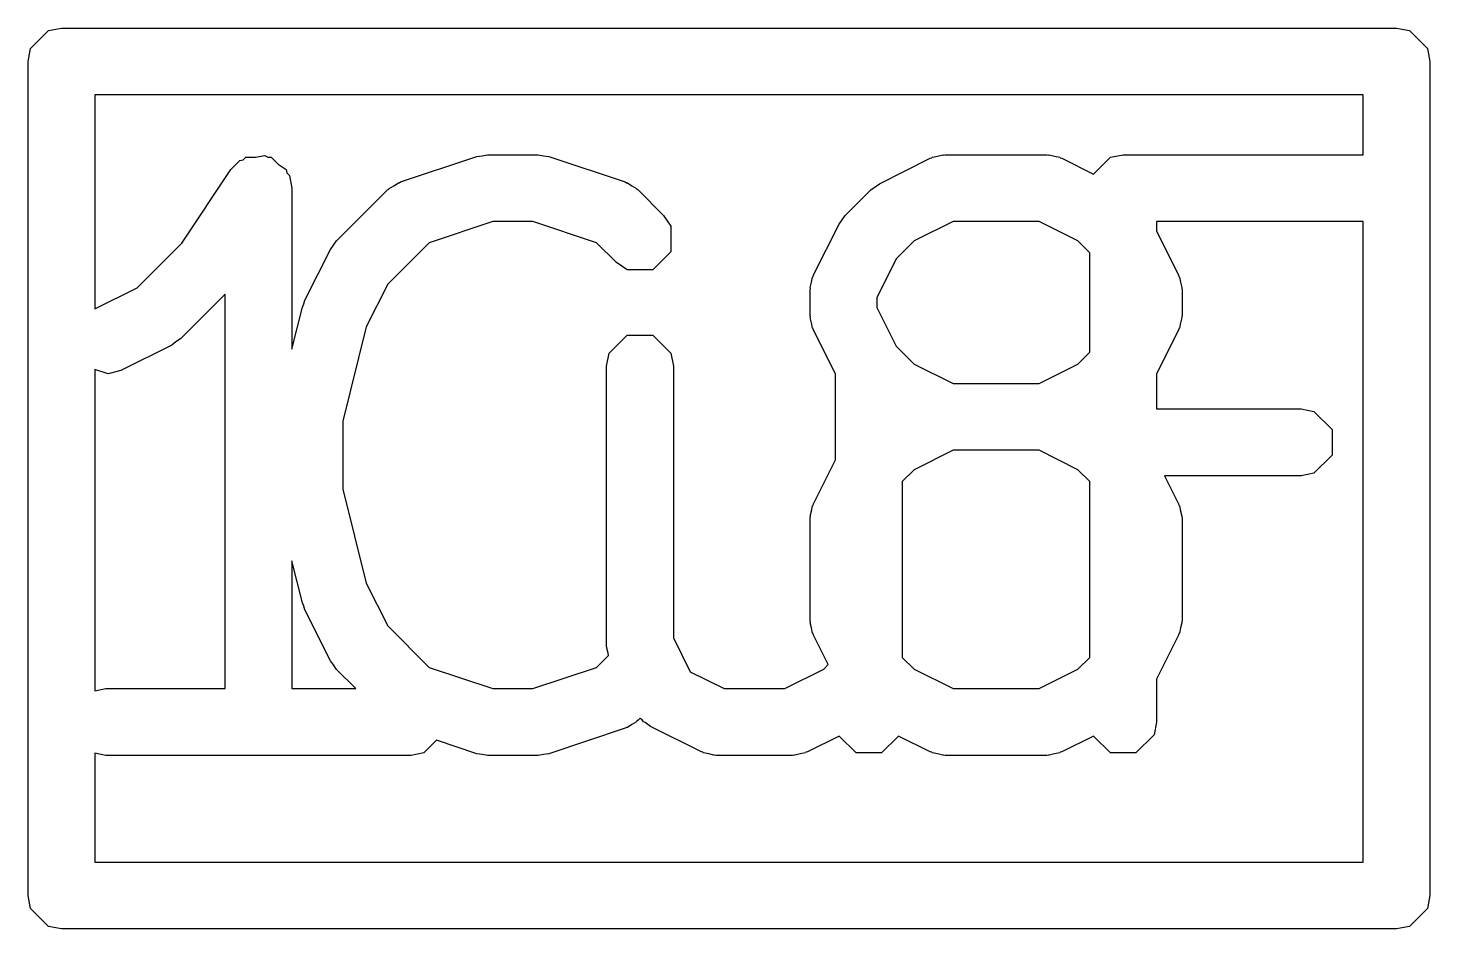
# Model space of a CAD drawing. Header units: inches. Extents: x -1.73 to 1.98, y -0.03 to 4.65.
# Drawn here: x 1.25 to 1.3327, y 3.519 to 3.5721 of the extents above; entities that cross this region are included whole.
import ezdxf

# ---------------------------------------------------------------- set-up
doc = ezdxf.new("R2010")
doc.units = ezdxf.units.IN
doc.header["$MEASUREMENT"] = 0
doc.layers.add('BLACK', color=250, linetype='CONTINUOUS')

msp = doc.modelspace()

# ---------------------------------------------------------------- linework, layer by layer
at = {"layer": 'BLACK', "linetype": 'CONTINUOUS'}
for p, q in [((1.25015, 3.57093), (1.251215, 3.571996)), ((1.251215, 3.571996), (1.251969, 3.572146)), ((1.251969, 3.572146), (1.330709, 3.572146)), ((1.330709, 3.572146), (1.331462, 3.571996)), ((1.331462, 3.571996), (1.332527, 3.57093)), ((1.25, 3.570177), (1.25015, 3.57093)), ((1.332527, 3.57093), (1.332677, 3.570177)), ((1.25, 3.520965), (1.25, 3.570177)), ((1.332677, 3.570177), (1.332677, 3.520965)), ((1.253937, 3.568209), (1.253937, 3.555575)), ((1.32874, 3.568209), (1.253937, 3.568209)), ((1.32874, 3.564669), (1.32874, 3.568209)), ((1.261954, 3.563793), (1.262497, 3.564337)), ((1.262497, 3.564337), (1.262695, 3.564376)), ((1.262695, 3.564376), (1.262839, 3.56452)), ((1.262839, 3.56452), (1.263412, 3.56452)), ((1.263412, 3.56452), (1.263974, 3.564632)), ((1.263974, 3.564632), (1.264143, 3.56452)), ((1.264143, 3.56452), (1.264345, 3.56452)), ((1.264345, 3.56452), (1.264751, 3.564114)), ((1.271968, 3.563069), (1.276468, 3.564568)), ((1.276468, 3.564568), (1.276781, 3.564608)), ((1.276781, 3.564608), (1.27709, 3.564669)), ((1.27709, 3.564669), (1.28009, 3.564669)), ((1.28009, 3.564669), (1.2804, 3.564608)), ((1.2804, 3.564608), (1.280712, 3.564568)), ((1.280712, 3.564568), (1.285212, 3.563069)), ((1.300207, 3.562962), (1.303207, 3.564462)), ((1.303207, 3.564462), (1.303302, 3.564488)), ((1.303302, 3.564488), (1.303334, 3.56452)), ((1.303334, 3.56452), (1.303643, 3.564581)), ((1.303643, 3.564581), (1.303947, 3.564665)), ((1.303947, 3.564665), (1.30399, 3.56465)), ((1.30399, 3.56465), (1.304087, 3.564669)), ((1.304087, 3.564669), (1.310086, 3.564669)), ((1.310086, 3.564669), (1.310183, 3.56465)), ((1.310183, 3.56465), (1.310226, 3.564665)), ((1.310226, 3.564665), (1.31053, 3.564581)), ((1.31053, 3.564581), (1.31084, 3.56452)), ((1.31084, 3.56452), (1.310871, 3.564488)), ((1.310871, 3.564488), (1.310967, 3.564462)), ((1.310967, 3.564462), (1.312838, 3.563526)), ((1.312838, 3.563526), (1.313832, 3.56452)), ((1.313832, 3.56452), (1.314586, 3.564669)), ((1.314586, 3.564669), (1.32874, 3.564669)), ((1.259063, 3.559456), (1.261954, 3.563793)), ((1.264751, 3.564114), (1.265228, 3.563796)), ((1.265228, 3.563796), (1.265267, 3.563598)), ((1.265267, 3.563598), (1.265411, 3.563454)), ((1.265411, 3.563454), (1.265561, 3.562701)), ((1.265561, 3.562701), (1.265561, 3.553195)), ((1.268199, 3.559594), (1.271199, 3.562593)), ((1.271199, 3.562593), (1.271281, 3.562648)), ((1.271281, 3.562648), (1.271301, 3.562688)), ((1.271301, 3.562688), (1.271575, 3.562845)), ((1.271575, 3.562845), (1.271838, 3.56302)), ((1.271838, 3.56302), (1.271883, 3.56302)), ((1.271883, 3.56302), (1.271968, 3.563069)), ((1.285212, 3.563069), (1.285298, 3.56302)), ((1.285298, 3.56302), (1.285343, 3.56302)), ((1.285343, 3.56302), (1.285605, 3.562845)), ((1.285605, 3.562845), (1.285879, 3.562688)), ((1.285879, 3.562688), (1.285899, 3.562648)), ((1.285899, 3.562648), (1.285981, 3.562593)), ((1.285981, 3.562593), (1.287481, 3.561093)), ((1.298196, 3.561093), (1.299695, 3.562593)), ((1.299695, 3.562593), (1.299958, 3.562769)), ((1.299958, 3.562769), (1.300207, 3.562962)), ((1.287481, 3.561093), (1.287908, 3.560455)), ((1.29802, 3.560831), (1.298196, 3.561093)), ((1.27741, 3.560732), (1.273654, 3.559481)), ((1.279771, 3.560732), (1.27741, 3.560732)), ((1.283526, 3.559481), (1.279771, 3.560732)), ((1.287908, 3.560455), (1.287908, 3.558948)), ((1.296327, 3.557582), (1.297827, 3.560582)), ((1.297827, 3.560582), (1.29802, 3.560831)), ((1.304552, 3.560732), (1.302253, 3.559583)), ((1.309622, 3.560732), (1.304552, 3.560732)), ((1.31192, 3.559583), (1.309622, 3.560732)), ((1.316554, 3.560732), (1.316554, 3.560166)), ((1.32874, 3.560732), (1.316554, 3.560732)), ((1.316554, 3.560166), (1.317846, 3.557582)), ((1.32874, 3.522933), (1.32874, 3.560732)), ((1.256427, 3.55682), (1.259063, 3.559456)), ((1.267831, 3.559082), (1.268024, 3.559331)), ((1.268024, 3.559331), (1.268199, 3.559594)), ((1.273654, 3.559481), (1.271209, 3.557036)), ((1.284697, 3.558309), (1.283526, 3.559481)), ((1.302253, 3.559583), (1.301205, 3.558535)), ((1.312617, 3.558886), (1.31192, 3.559583)), ((1.266331, 3.556082), (1.267831, 3.559082)), ((1.287908, 3.558948), (1.286843, 3.557883)), ((1.301205, 3.558535), (1.300056, 3.556237)), ((1.312617, 3.553018), (1.312617, 3.558886)), ((1.285336, 3.557883), (1.284697, 3.558309)), ((1.286843, 3.557883), (1.285336, 3.557883)), ((1.253937, 3.555575), (1.256427, 3.55682)), ((1.271209, 3.557036), (1.269949, 3.554515)), ((1.296119, 3.556702), (1.296138, 3.556798)), ((1.296124, 3.556841), (1.296207, 3.557146)), ((1.296138, 3.556798), (1.296124, 3.556841)), ((1.296207, 3.557146), (1.296269, 3.557455)), ((1.296269, 3.557455), (1.296301, 3.557487)), ((1.296301, 3.557487), (1.296327, 3.557582)), ((1.317846, 3.557582), (1.317872, 3.557487)), ((1.317872, 3.557487), (1.317904, 3.557455)), ((1.317904, 3.557455), (1.317966, 3.557146)), ((1.317966, 3.557146), (1.318049, 3.556841)), ((1.318049, 3.556841), (1.318035, 3.556798)), ((1.318035, 3.556798), (1.318054, 3.556702)), ((1.261624, 3.556449), (1.258985, 3.55381)), ((1.261624, 3.533173), (1.261624, 3.556449)), ((1.266274, 3.555874), (1.266331, 3.556082)), ((1.296119, 3.555202), (1.296119, 3.556702)), ((1.300056, 3.556237), (1.300056, 3.555667)), ((1.318054, 3.556702), (1.318054, 3.555202)), ((1.265561, 3.553195), (1.266182, 3.555679)), ((1.266182, 3.555679), (1.266274, 3.555874)), ((1.296138, 3.555105), (1.296119, 3.555202)), ((1.300056, 3.555667), (1.301205, 3.553368)), ((1.318054, 3.555202), (1.318035, 3.555105)), ((1.269949, 3.554515), (1.26856, 3.54896)), ((1.296124, 3.555062), (1.296138, 3.555105)), ((1.296207, 3.554758), (1.296124, 3.555062)), ((1.296269, 3.554449), (1.296207, 3.554758)), ((1.296301, 3.554417), (1.296269, 3.554449)), ((1.296327, 3.554322), (1.296301, 3.554417)), ((1.297619, 3.551738), (1.296327, 3.554322)), ((1.317846, 3.554322), (1.316554, 3.551738)), ((1.317872, 3.554417), (1.317846, 3.554322)), ((1.317904, 3.554449), (1.317872, 3.554417)), ((1.317966, 3.554758), (1.317904, 3.554449)), ((1.318049, 3.555062), (1.317966, 3.554758)), ((1.318035, 3.555105), (1.318049, 3.555062)), ((1.258722, 3.553635), (1.258473, 3.553441)), ((1.258985, 3.55381), (1.258722, 3.553635)), ((1.284271, 3.552956), (1.285336, 3.554021)), ((1.285336, 3.554021), (1.286843, 3.554021)), ((1.286843, 3.554021), (1.287908, 3.552956)), ((1.258473, 3.553441), (1.255473, 3.551941)), ((1.284121, 3.552202), (1.284271, 3.552956)), ((1.287908, 3.552956), (1.288058, 3.552202)), ((1.301205, 3.553368), (1.302253, 3.55232)), ((1.31192, 3.55232), (1.312617, 3.553018)), ((1.254733, 3.551739), (1.253937, 3.552004)), ((1.253937, 3.552004), (1.253937, 3.533043)), ((1.255473, 3.551941), (1.254733, 3.551739)), ((1.284121, 3.535704), (1.284121, 3.552202)), ((1.288058, 3.552202), (1.288058, 3.536169)), ((1.302253, 3.55232), (1.304552, 3.551171)), ((1.309622, 3.551171), (1.31192, 3.55232)), ((1.297619, 3.546668), (1.297619, 3.551738)), ((1.304552, 3.551171), (1.309622, 3.551171)), ((1.316554, 3.551738), (1.316554, 3.549671)), ((1.316554, 3.549671), (1.325084, 3.549671)), ((1.325084, 3.549671), (1.325838, 3.549522)), ((1.325838, 3.549522), (1.326903, 3.548456)), ((1.26856, 3.54896), (1.26856, 3.544946)), ((1.326903, 3.548456), (1.326903, 3.54695)), ((1.304552, 3.547234), (1.302253, 3.546085)), ((1.309622, 3.547234), (1.304552, 3.547234)), ((1.31192, 3.546085), (1.309622, 3.547234)), ((1.326903, 3.54695), (1.325838, 3.545884)), ((1.296327, 3.544084), (1.297619, 3.546668)), ((1.302253, 3.546085), (1.301556, 3.545388)), ((1.312617, 3.545388), (1.31192, 3.546085)), ((1.301556, 3.545388), (1.301556, 3.53502)), ((1.312617, 3.53502), (1.312617, 3.545388)), ((1.325084, 3.545734), (1.317021, 3.545734)), ((1.317021, 3.545734), (1.317846, 3.544084)), ((1.325838, 3.545884), (1.325084, 3.545734)), ((1.26856, 3.544946), (1.269949, 3.539391)), ((1.296124, 3.543343), (1.296207, 3.543647)), ((1.296207, 3.543647), (1.296269, 3.543957)), ((1.296269, 3.543957), (1.296301, 3.543989)), ((1.296301, 3.543989), (1.296327, 3.544084)), ((1.317846, 3.544084), (1.317872, 3.543989)), ((1.317872, 3.543989), (1.317904, 3.543957)), ((1.317904, 3.543957), (1.317966, 3.543647)), ((1.317966, 3.543647), (1.318049, 3.543343)), ((1.296119, 3.543203), (1.296138, 3.5433)), ((1.296119, 3.537204), (1.296119, 3.543203)), ((1.296138, 3.5433), (1.296124, 3.543343)), ((1.318049, 3.543343), (1.318035, 3.5433)), ((1.318035, 3.5433), (1.318054, 3.543203)), ((1.318054, 3.543203), (1.318054, 3.537204)), ((1.266182, 3.538227), (1.265561, 3.540711)), ((1.265561, 3.540711), (1.265561, 3.533173)), ((1.269949, 3.539391), (1.271209, 3.53687)), ((1.266274, 3.538032), (1.266182, 3.538227)), ((1.266331, 3.537824), (1.266274, 3.538032)), ((1.267831, 3.534824), (1.266331, 3.537824)), ((1.296138, 3.537107), (1.296119, 3.537204)), ((1.296124, 3.537065), (1.296138, 3.537107)), ((1.296207, 3.53676), (1.296124, 3.537065)), ((1.318049, 3.537065), (1.317966, 3.53676)), ((1.318054, 3.537204), (1.318035, 3.537107)), ((1.318035, 3.537107), (1.318049, 3.537065)), ((1.271209, 3.53687), (1.273654, 3.534425)), ((1.288058, 3.536169), (1.289056, 3.534172)), ((1.296269, 3.536451), (1.296207, 3.53676)), ((1.296301, 3.536419), (1.296269, 3.536451)), ((1.296327, 3.536324), (1.296301, 3.536419)), ((1.297192, 3.534593), (1.296327, 3.536324)), ((1.317846, 3.536324), (1.316554, 3.53374)), ((1.317872, 3.536419), (1.317846, 3.536324)), ((1.317904, 3.536451), (1.317872, 3.536419)), ((1.317966, 3.53676), (1.317904, 3.536451)), ((1.28414, 3.535608), (1.284121, 3.535704)), ((1.284126, 3.535565), (1.28414, 3.535608)), ((1.284209, 3.535261), (1.284126, 3.535565)), ((1.268024, 3.534575), (1.267831, 3.534824)), ((1.268199, 3.534312), (1.268024, 3.534575)), ((1.283526, 3.534425), (1.284234, 3.535134)), ((1.284234, 3.535134), (1.284209, 3.535261)), ((1.296922, 3.534323), (1.297192, 3.534593)), ((1.301556, 3.53502), (1.302253, 3.534323)), ((1.31192, 3.534323), (1.312617, 3.53502)), ((1.269338, 3.533173), (1.268199, 3.534312)), ((1.273654, 3.534425), (1.27741, 3.533173)), ((1.279771, 3.533173), (1.283526, 3.534425)), ((1.289056, 3.534172), (1.291053, 3.533173)), ((1.294623, 3.533173), (1.296922, 3.534323)), ((1.302253, 3.534323), (1.304552, 3.533173)), ((1.309622, 3.533173), (1.31192, 3.534323)), ((1.316554, 3.53374), (1.316554, 3.531205)), ((1.253937, 3.533043), (1.254593, 3.533173)), ((1.254593, 3.533173), (1.261624, 3.533173)), ((1.265561, 3.533173), (1.269338, 3.533173)), ((1.27741, 3.533173), (1.279771, 3.533173)), ((1.291053, 3.533173), (1.294623, 3.533173)), ((1.304552, 3.533173), (1.309622, 3.533173)), ((1.285879, 3.531218), (1.285605, 3.531061)), ((1.285899, 3.531258), (1.285879, 3.531218)), ((1.285981, 3.531313), (1.285899, 3.531258)), ((1.286097, 3.531429), (1.285981, 3.531313)), ((1.286102, 3.531415), (1.286097, 3.531429)), ((1.286213, 3.531329), (1.286102, 3.531415)), ((1.286299, 3.531218), (1.286213, 3.531329)), ((1.286399, 3.531184), (1.286299, 3.531218)), ((1.286709, 3.530944), (1.286399, 3.531184)), ((1.316554, 3.531205), (1.316404, 3.530452)), ((1.285212, 3.530837), (1.280712, 3.529337)), ((1.285298, 3.530886), (1.285212, 3.530837)), ((1.285343, 3.530886), (1.285298, 3.530886)), ((1.285605, 3.531061), (1.285343, 3.530886)), ((1.289708, 3.529444), (1.286709, 3.530944)), ((1.29784, 3.53038), (1.295968, 3.529444)), ((1.298834, 3.529386), (1.29784, 3.53038)), ((1.301335, 3.53038), (1.300341, 3.529386)), ((1.303207, 3.529444), (1.301335, 3.53038)), ((1.312838, 3.53038), (1.310967, 3.529444)), ((1.313832, 3.529386), (1.312838, 3.53038)), ((1.316404, 3.530452), (1.315339, 3.529386)), ((1.274089, 3.530131), (1.273344, 3.529386)), ((1.276468, 3.529337), (1.274089, 3.530131)), ((1.254593, 3.529236), (1.253937, 3.529367)), ((1.253937, 3.529367), (1.253937, 3.522933)), ((1.272591, 3.529236), (1.254593, 3.529236)), ((1.273344, 3.529386), (1.272591, 3.529236)), ((1.276781, 3.529298), (1.276468, 3.529337)), ((1.27709, 3.529236), (1.276781, 3.529298)), ((1.28009, 3.529236), (1.27709, 3.529236)), ((1.2804, 3.529298), (1.28009, 3.529236)), ((1.280712, 3.529337), (1.2804, 3.529298)), ((1.289803, 3.529418), (1.289708, 3.529444)), ((1.289835, 3.529386), (1.289803, 3.529418)), ((1.290145, 3.529325), (1.289835, 3.529386)), ((1.290449, 3.529241), (1.290145, 3.529325)), ((1.290492, 3.529256), (1.290449, 3.529241)), ((1.290589, 3.529236), (1.290492, 3.529256)), ((1.295088, 3.529236), (1.290589, 3.529236)), ((1.295185, 3.529256), (1.295088, 3.529236)), ((1.295228, 3.529241), (1.295185, 3.529256)), ((1.295532, 3.529325), (1.295228, 3.529241)), ((1.295841, 3.529386), (1.295532, 3.529325)), ((1.295873, 3.529418), (1.295841, 3.529386)), ((1.295968, 3.529444), (1.295873, 3.529418)), ((1.300341, 3.529386), (1.298834, 3.529386)), ((1.303302, 3.529418), (1.303207, 3.529444)), ((1.303334, 3.529386), (1.303302, 3.529418)), ((1.303643, 3.529325), (1.303334, 3.529386)), ((1.303947, 3.529241), (1.303643, 3.529325)), ((1.30399, 3.529256), (1.303947, 3.529241)), ((1.304087, 3.529236), (1.30399, 3.529256)), ((1.310086, 3.529236), (1.304087, 3.529236)), ((1.310183, 3.529256), (1.310086, 3.529236)), ((1.310226, 3.529241), (1.310183, 3.529256)), ((1.31053, 3.529325), (1.310226, 3.529241)), ((1.31084, 3.529386), (1.31053, 3.529325)), ((1.310871, 3.529418), (1.31084, 3.529386)), ((1.310967, 3.529444), (1.310871, 3.529418)), ((1.315339, 3.529386), (1.313832, 3.529386)), ((1.253937, 3.522933), (1.32874, 3.522933)), ((1.25015, 3.520211), (1.25, 3.520965)), ((1.332677, 3.520965), (1.332527, 3.520211)), ((1.251215, 3.519146), (1.25015, 3.520211)), ((1.332527, 3.520211), (1.331462, 3.519146)), ((1.251969, 3.518996), (1.251215, 3.519146)), ((1.330709, 3.518996), (1.251969, 3.518996)), ((1.331462, 3.519146), (1.330709, 3.518996))]:
    msp.add_line(p, q, dxfattribs=at)

doc.saveas('drawing.dxf')
